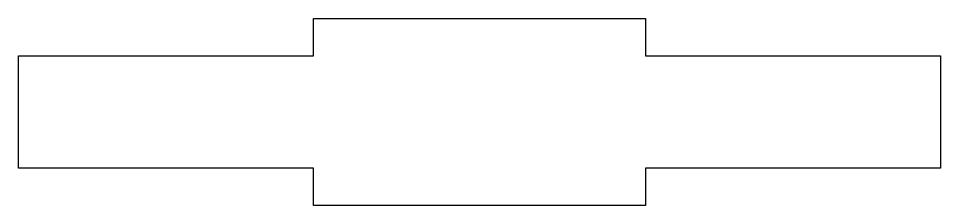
# Model space of a CAD drawing. Header units: millimetres. Extents: x 190 to 264, y 23 to 38.
import ezdxf

# ---------------------------------------------------------------- set-up
doc = ezdxf.new("R2010")
doc.units = ezdxf.units.MM
doc.layers.get('0').update_dxf_attribs({"linetype": 'CONTINUOUS'})

msp = doc.modelspace()

# ---------------------------------------------------------------- linework, layer by layer
msp.add_lwpolyline([(190, 26), (190, 35), (213.667, 35), (213.667, 38), (240.333, 38), (240.333, 35), (264, 35), (264, 26), (240.333, 26), (240.333, 23), (213.667, 23), (213.667, 26)], close=True)

doc.saveas('drawing.dxf')
